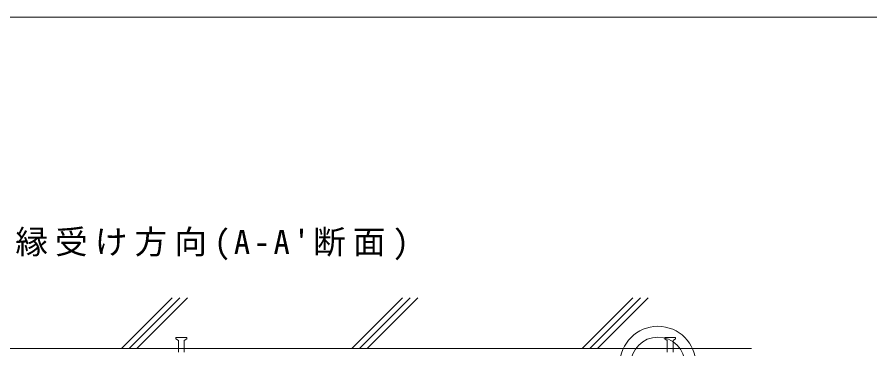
# Model space of a CAD drawing. Units: millimetres, scale not verified. Extents: x -1948 to 1948, y -1375 to 1375.
# Drawn here: x -164 to 622, y 1070 to 1375 of the extents above; entities that cross this region are included whole.
import ezdxf

# ---------------------------------------------------------------- set-up
doc = ezdxf.new("R2010")
doc.units = ezdxf.units.MM
doc.header["$LTSCALE"] = 10
doc.linetypes.add('DASHED1', pattern=[1.8, 1.2, -0.6])
for name, color, linetype, lineweight in [('0-0_図面枠', 4, 'Continuous', 18), ('1-0_スラブ', 4, 'Continuous', 18), ('1-1_インサート', 5, 'DASHED1', 18), ('1-8_文字', 4, 'Continuous', 18), ('1-B_ﾌﾞﾚｰｽ材', 7, 'Continuous', 18)]:
    doc.layers.add(name, color=color, linetype=linetype, lineweight=lineweight)
doc.styles.add('ＭＳ ゴシック', font='')
doc.styles.get('ＭＳ ゴシック').set_extended_font_data('MS Gothic')

msp = doc.modelspace()

# ---------------------------------------------------------------- linework, layer by layer
at = {"layer": '0-0_図面枠', "color": 7}
msp.add_line((-1947.5, 1375), (1947.5, 1375), dxfattribs=at)
at = {"layer": '1-0_スラブ'}
for p, q in [((-67.59, 1070.07), (-20.94, 1116.72)), ((-60.52, 1070.07), (-13.86, 1116.72)), ((-53.45, 1070.07), (-6.79, 1116.72)), ((144.54, 1070.07), (191.2, 1116.72)), ((151.61, 1070.07), (198.27, 1116.72)), ((158.68, 1070.07), (205.34, 1116.72)), ((356.67, 1070.07), (403.33, 1116.72)), ((363.75, 1070.07), (410.4, 1116.72)), ((370.82, 1070.07), (417.47, 1116.72))]:
    msp.add_line(p, q, dxfattribs=at)
at = {"layer": '1-0_スラブ', "color": 6}
msp.add_line((-537.41, 1070.07), (512.59, 1070.07), dxfattribs=at)
at = {"layer": '1-1_インサート'}
for p, q in [((-17.41, 1080.07), (-7.41, 1080.07)), ((-17.41, 1080.07), (-17.41, 1079.07)), ((-17.41, 1079.07), (-15.16, 1077.49)), ((-15.16, 1070.07), (-15.16, 1077.49)), ((-7.41, 1079.07), (-9.66, 1077.49)), ((-9.66, 1070.07), (-9.66, 1077.49)), ((-7.41, 1080.07), (-7.41, 1079.07)), ((432.59, 1080.07), (442.59, 1080.07)), ((432.59, 1080.07), (432.59, 1079.07)), ((432.59, 1079.07), (434.84, 1077.49)), ((434.84, 1070.07), (434.84, 1077.49)), ((442.59, 1079.07), (440.34, 1077.49)), ((440.34, 1070.07), (440.34, 1077.49)), ((442.59, 1080.07), (442.59, 1079.07))]:
    msp.add_line(p, q, dxfattribs=at)
at = {"layer": '1-1_インサート', "linetype": 'Continuous'}
for p, q in [((-15.16, 1070.07), (-15.16, 1066.72)), ((-9.66, 1066.72), (-9.66, 1070.07)), ((434.84, 1070.07), (434.84, 1066.72)), ((440.34, 1066.72), (440.34, 1070.07))]:
    msp.add_line(p, q, dxfattribs=at)
at = {"layer": '1-B_ﾌﾞﾚｰｽ材'}
msp.add_circle((426.32, 1055.47), 35, dxfattribs=at)
at = {"layer": '1-B_ﾌﾞﾚｰｽ材', "color": 4}
msp.add_circle((426.32, 1055.47), 25, dxfattribs=at)

# ---------------------------------------------------------------- texts
at = {"layer": '1-8_文字', "color": 7, "insert": (-201.84, 1151.28), "char_height": 21.99, "attachment_point": 7, "style": 'ＭＳ ゴシック'}
msp.add_mtext("\\T1.22;野縁受け方向(A-A'断面)", dxfattribs=at)

doc.saveas('drawing.dxf')
